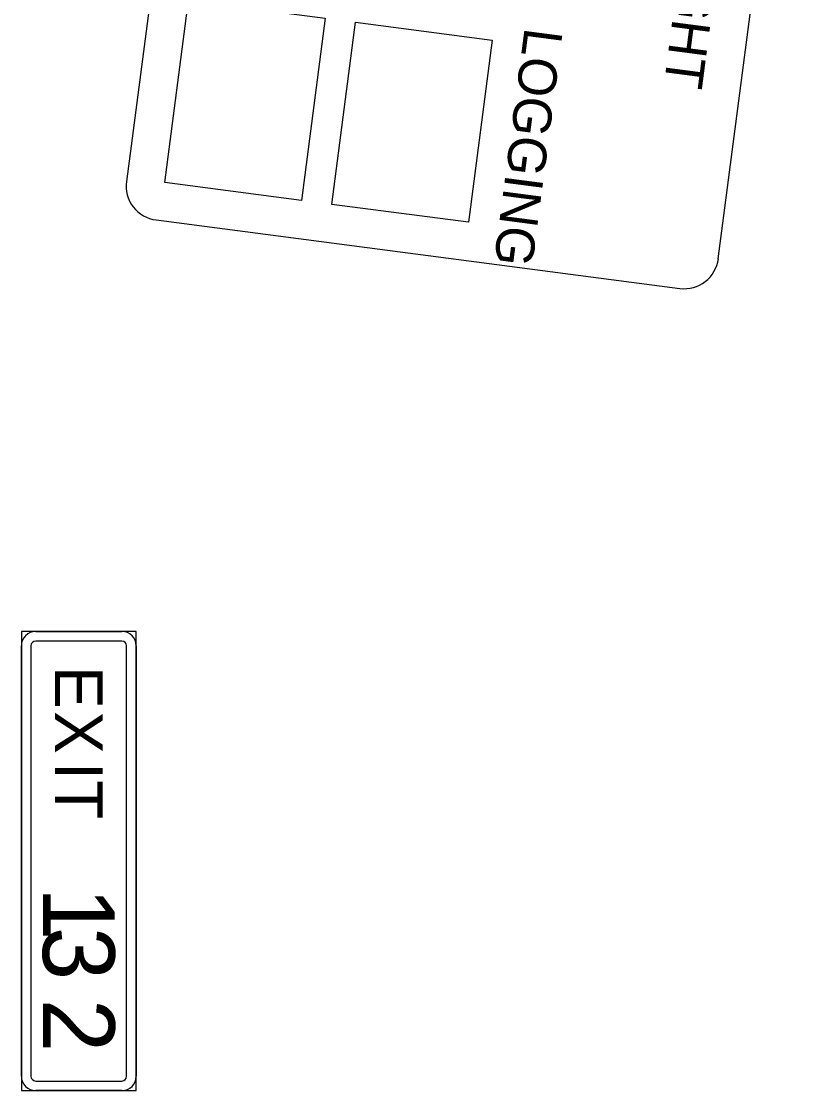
# Model space of a CAD drawing. Extents: x -0.2 to 34, y 0 to 22.
# Drawn here: x 23.735 to 26.293, y 1.911 to 5.404 of the extents above; entities that cross this region are included whole.
import ezdxf

# ---------------------------------------------------------------- set-up
doc = ezdxf.new("R2010")
doc.units = 0
doc.layers.add('SC_Scratch1', color=7, linetype='Continuous')
doc.layers.add('SN_P_Cantilever_Overhead', color=7, linetype='Continuous')

msp = doc.modelspace()

# ---------------------------------------------------------------- linework, layer by layer
at = {"layer": 'SC_Scratch1'}
for points in [[(24.3595, 7.0384), (24.0777, 4.8817)], [(26.0112, 4.6291), (26.293, 6.7858)], [(24.1747, 4.7556), (25.8851, 4.5321)]]:
    msp.add_lwpolyline(points, dxfattribs=at)
for points in [[(24.7272, 5.4146), (24.6494, 4.8196), (24.2032, 4.8779), (24.281, 5.4729)], [(25.2725, 5.3433), (25.1948, 4.7484), (24.7486, 4.8067), (24.8263, 5.4016)]]:
    msp.add_lwpolyline(points, close=True, dxfattribs=at)
for centre, start, end in [((24.1892, 4.8672), 172.5559, 262.5559), ((25.8997, 4.6437), 262.5559, 352.5559)]:
    msp.add_arc(centre, 0.1125, start, end, dxfattribs=at)
at = {"layer": 'SN_P_Cantilever_Overhead'}
for p, q in [((23.7346, 3.4112), (23.7346, 1.9112)), ((24.1096, 3.4112), (23.7346, 3.4112)), ((23.7815, 3.4112), (24.0628, 3.4112)), ((24.1096, 1.9112), (24.1096, 3.4112)), ((23.7346, 1.9581), (23.7346, 3.3643)), ((23.7659, 3.3643), (23.7659, 1.9581)), ((24.0628, 3.3799), (23.7815, 3.3799)), ((24.0784, 1.9581), (24.0784, 3.3643)), ((24.1096, 3.3643), (24.1096, 1.9581)), ((23.7815, 1.9424), (24.0628, 1.9424)), ((23.7346, 1.9112), (24.1096, 1.9112)), ((24.0628, 1.9112), (23.7815, 1.9112))]:
    msp.add_line(p, q, dxfattribs=at)
for centre, radius, start, end in [((23.7815, 3.3643), 0.0469, 90, 180), ((24.0628, 3.3643), 0.0469, 360, 90), ((23.7815, 3.3643), 0.0156, 90, 180), ((24.0628, 3.3643), 0.0156, 360, 90), ((23.7815, 1.9581), 0.0469, 180, 270), ((23.7815, 1.9581), 0.0156, 180, 270), ((24.0628, 1.9581), 0.0469, 270, 0), ((24.0628, 1.9581), 0.0156, 270, 0)]:
    msp.add_arc(centre, radius, start, end, dxfattribs=at)

# ---------------------------------------------------------------- texts
at = {"layer": 'SC_Scratch1'}
for s, p in [('NEXT RIGHT', (25.9642, 6.1986)), ('LOGGING', (25.3791, 5.3871))]:
    msp.add_text(s, height=0.125, rotation=262.5559, dxfattribs=at).set_placement(p)
at = {"layer": 'SN_P_Cantilever_Overhead'}
for s, height, p in [('E', 0.1562, (23.844, 3.2979)), ('X', 0.1562, (23.844, 3.151)), ('I', 0.1562, (23.844, 2.9845)), ('T', 0.1562, (23.844, 2.9254)), ('1', 0.2344, (23.805, 2.5763)), ('3', 0.2344, (23.805, 2.4463)), ('2', 0.2344, (23.805, 2.2112))]:
    msp.add_text(s, height=height, rotation=270, dxfattribs=at).set_placement(p)

doc.saveas('drawing.dxf')
